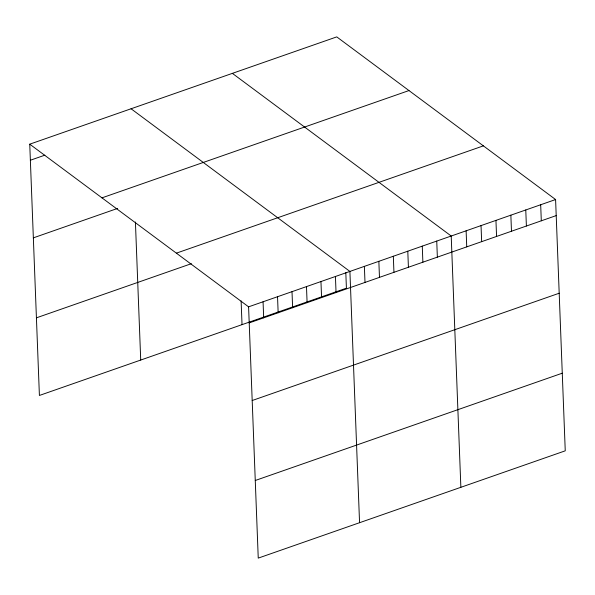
<?xml version="1.0" encoding="UTF-8"?>
<svg xmlns="http://www.w3.org/2000/svg" width="595" height="595" viewBox="0 0 595 595"><rect width="100%" height="100%" fill="white"/><g stroke="black" fill="none" stroke-linecap="round" stroke-linejoin="round"><path stroke-width="0.89" d="M29.75 144.176L336.755 36.883L555.596 199.541L565.25 450.824L258.245 558.117L248.591 306.834L29.75 144.176L39.404 395.459L346.409 288.166L345.814 272.644M30.367 160.233L44.841 155.176M101.968 197.852L408.973 90.559M33.35 237.859L117.632 208.399M176.373 253.158L483.378 145.864M36.421 317.834L191.367 263.682M248.591 306.834L555.596 199.541M249.208 322.892L556.213 215.598M252.191 400.517L559.196 293.223M255.262 480.492L562.268 373.199M232.377 73.364L451.211 236.022L460.865 487.305M131.064 108.766L349.905 271.424L359.558 522.707M540.684 204.754L541.301 220.812M525.772 209.968L526.389 226.018M510.86 215.174L511.477 231.232M495.947 220.388L496.565 236.446M481.035 225.602L481.653 241.652M466.123 230.808L466.74 246.866M436.745 241.079L437.355 257.137M422.272 246.137L422.881 262.194M407.798 251.194L408.415 267.252M393.325 256.252L393.942 272.309M378.851 261.309L379.469 277.367M364.378 266.367L364.995 282.424M335.431 276.482L336.049 292.539M320.958 281.547L321.575 297.597M306.485 286.604L307.102 302.654M292.011 291.662L292.628 307.719M277.538 296.719L278.155 312.777M263.064 301.777L263.682 317.834M241.116 300.899L242.031 324.647M135.415 222.002L140.718 360.049"/></g></svg>
